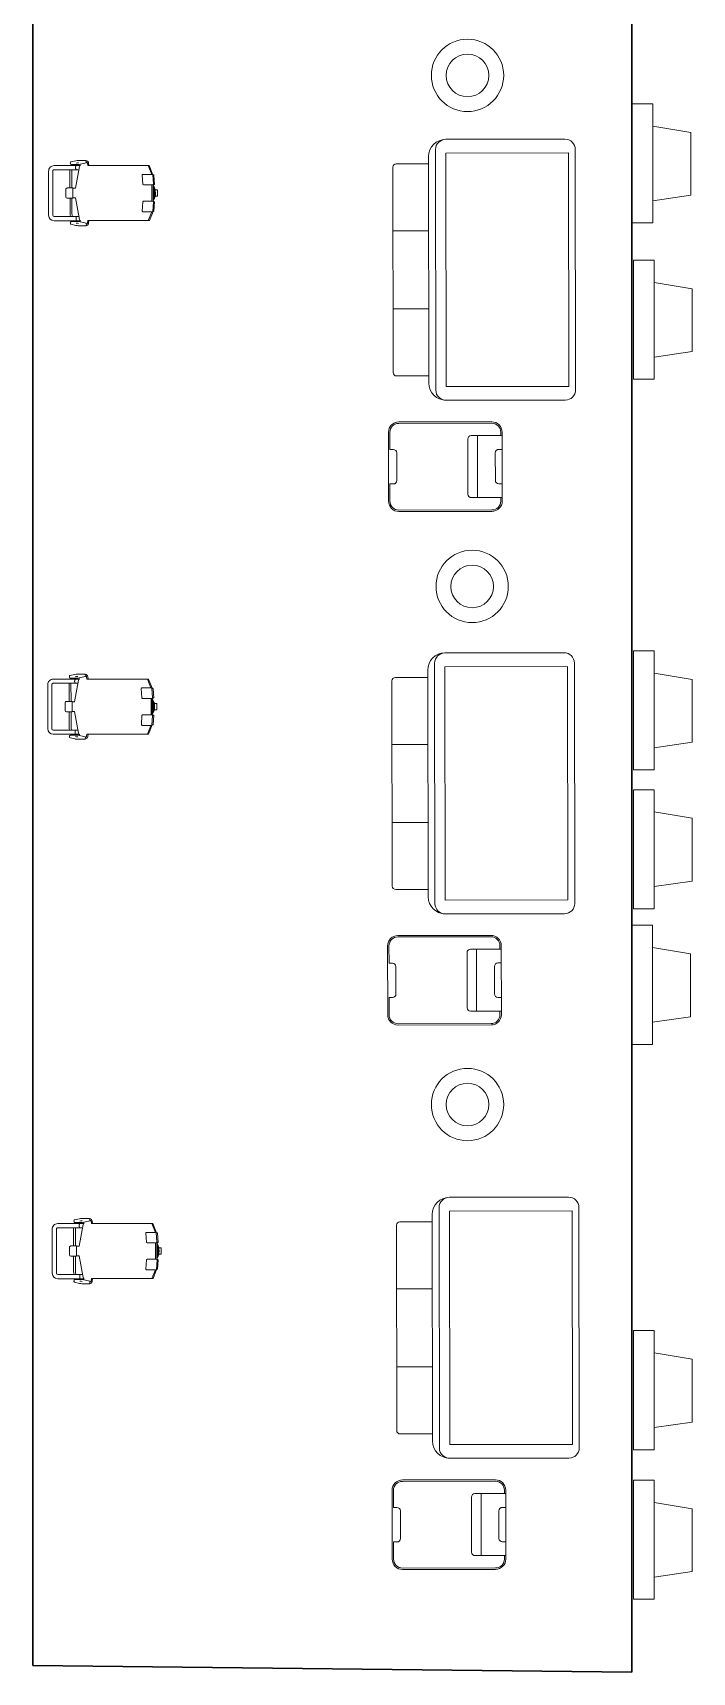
# Model space of a CAD drawing. Header units: millimetres. Extents: x -159872 to 386485, y -250577 to 158966.
# Drawn here: x 156429 to 157386, y 2826 to 5206 of the extents above; entities that cross this region are included whole.
import ezdxf

# ---------------------------------------------------------------- set-up
doc = ezdxf.new("R2010")
doc.units = ezdxf.units.MM
doc.layers.add('LDS-equipment-bar equipment', color=5, linetype='Continuous', lineweight=18)
doc.layers.add('LDS-joinery bar-bar', color=2, linetype='Continuous', lineweight=30)

msp = doc.modelspace()

# ---------------------------------------------------------------- linework, layer by layer
at = {"layer": 'LDS-equipment-bar equipment'}
for p, q in [((157298.96381, 5103.17705), (157298.88757, 4930.30377)), ((157328.98565, 5103.16381), (157298.96381, 5103.17705)), ((157328.90942, 4930.29053), (157328.98565, 5103.16381)), ((157298.89721, 4952.15401), (157298.95453, 5082.15333)), ((157328.97144, 5070.95388), (157328.92362, 4962.50046)), ((157384.14585, 5061.73857), (157328.97144, 5070.95388)), ((157201.43214, 5051.95914), (157028.43232, 5051.70783)), ((157384.10559, 4970.44162), (157384.14585, 5061.73857)), ((157003.46866, 5026.67153), (157003.9466, 4697.67188)), ((157013.45413, 5036.68605), (157013.96112, 4687.68642)), ((157206.46119, 5031.96643), (157028.46138, 5031.70785)), ((157028.46138, 5031.70785), (157028.95384, 4692.7082)), ((157206.95365, 4692.96678), (157206.46119, 5031.96643)), ((157216.9609, 4687.98132), (157216.45391, 5036.98095)), ((156451.75137, 4941.53028), (156451.68594, 5005.53023)), ((156457.75141, 4941.5364), (156457.68598, 5005.53637)), ((156492.2654, 5013.57172), (156459.67776, 5013.53841)), ((156459.68393, 5007.53841), (156492.27154, 5007.57173)), ((156482.7824, 4981.06201), (156482.7553, 5007.562)), ((156483.21042, 5017.67458), (156483.45634, 5015.86809)), ((156491.20765, 5020.45612), (156483.97597, 5018.78376)), ((156484.44822, 5015.00298), (156495.51667, 5015.01429)), ((156485.46809, 5013.56477), (156485.46662, 5015.00402)), ((156485.50132, 4981.06479), (156485.47423, 5007.56478)), ((156490.67885, 4980.57009), (156496.49126, 5012.04724)), ((156491.20765, 5020.45612), (156491.25342, 5020.4613)), ((156497.70849, 5013.57729), (156492.2654, 5013.57172)), ((156492.27154, 5007.57173), (156495.66542, 5007.5752)), ((156494.81232, 5020.90666), (156494.74581, 5020.899)), ((156505.18712, 5020.91726), (156494.81232, 5020.90666)), ((156495.58318, 5015.02195), (156495.51667, 5015.01429)), ((156495.58318, 5015.02195), (156506.1424, 5017.46382)), ((156497.71258, 5013.54691), (156497.57853, 5014.53159)), ((156506.45246, 5018.04336), (156506.17901, 5020.05215)), ((156506.45851, 5017.95655), (156507.36093, 5017.95748)), ((156508.13775, 5016.97345), (156508.5985, 5013.58842)), ((156508.5985, 5013.58842), (156596.35938, 5013.67815)), ((156509.74469, 5016.9751), (156510.20544, 5013.59007)), ((156587.56074, 4999.77471), (156588.45727, 4986.60317)), ((156588.55741, 5000.84262), (156602.48029, 5000.85685)), ((156596.35937, 5013.68599), (156597.96631, 5013.68763)), ((156601.4508, 5000.8558), (156596.35937, 5013.68599)), ((156603.2559, 5000.35765), (156597.96631, 5013.68763)), ((156603.81134, 4986.44722), (156602.86224, 5000.39299)), ((156602.86514, 5000.35725), (156603.64696, 5000.35805)), ((156605.53665, 4986.33441), (156604.64568, 4999.42595)), ((156951.49124, 5011.09601), (156951.92414, 4713.09633)), ((157003.48392, 5016.17155), (156956.48397, 5016.10327)), ((156476.7701, 4979.05587), (156476.78134, 4968.05587)), ((156478.76805, 4981.05791), (156486.57516, 4981.06589)), ((156486.95881, 4980.56629), (156490.67885, 4980.57009)), ((156486.95881, 4980.56629), (156486.97312, 4966.5663)), ((156589.45599, 4985.67108), (156601.52258, 4985.68342)), ((156601.55596, 4985.68536), (156601.52258, 4985.68342)), ((156603.46356, 4985.90519), (156601.55596, 4985.68536)), ((156601.75025, 4985.70773), (156601.77483, 4961.65958)), ((156603.357, 4985.89291), (156603.38196, 4961.4777)), ((156604.29449, 4986.0991), (156603.6835, 4986.02871)), ((156603.81281, 4986.40365), (156604.71523, 4986.40457)), ((156604.29449, 4986.0991), (156604.77222, 4986.15909)), ((156605.1029, 4986.39912), (156604.71523, 4986.40457)), ((156604.77222, 4986.15909), (156605.14505, 4986.21671)), ((156605.37305, 4986.38203), (156605.1029, 4986.39912)), ((156605.14505, 4986.21671), (156605.39891, 4986.2697)), ((156605.51517, 4986.35398), (156605.37305, 4986.38203)), ((156605.39891, 4986.2697), (156605.52379, 4986.31605)), ((156605.52379, 4986.31605), (156605.51517, 4986.35398)), ((156609.90947, 4978.192), (156607.97208, 4978.19001)), ((156609.90947, 4978.192), (156609.91867, 4969.192)), ((156486.59049, 4966.0659), (156478.78339, 4966.05792)), ((156482.82053, 4943.76204), (156482.79773, 4966.06202)), ((156485.53946, 4943.76482), (156485.51666, 4966.0648)), ((156486.97312, 4966.5663), (156490.69316, 4966.5701)), ((156496.56993, 4935.1049), (156490.69316, 4966.5701)), ((156588.48372, 4960.73696), (156587.61464, 4947.57146)), ((156601.54712, 4961.68343), (156589.48052, 4961.67109)), ((156601.54712, 4961.68343), (156601.5805, 4961.68157)), ((156601.5805, 4961.68157), (156603.48855, 4961.46562)), ((156603.83743, 4960.9243), (156602.91685, 4946.97664)), ((156603.70873, 4961.34257), (156604.31987, 4961.27342)), ((156604.74123, 4960.96881), (156603.83882, 4960.96789)), ((156604.79772, 4961.2144), (156604.31987, 4961.27342)), ((156604.69883, 4947.95516), (156605.56251, 4961.04064)), ((156604.74123, 4960.96881), (156605.12889, 4960.97507)), ((156605.17067, 4961.15756), (156604.79772, 4961.2144)), ((156605.12889, 4960.97507), (156605.399, 4960.9927)), ((156605.42464, 4961.10508), (156605.17067, 4961.15756)), ((156605.399, 4960.9927), (156605.54107, 4961.02104)), ((156605.54962, 4961.05899), (156605.42464, 4961.10508)), ((156605.54107, 4961.02104), (156605.54962, 4961.05899)), ((156607.98104, 4969.19002), (156609.91867, 4969.192)), ((157328.92362, 4962.50046), (157384.10559, 4970.44162)), ((156492.34106, 4939.57176), (156459.75345, 4939.53844)), ((156459.75955, 4933.53847), (156492.34719, 4933.57178)), ((156483.54285, 4931.25741), (156483.30062, 4929.45042)), ((156484.06844, 4928.34281), (156491.30352, 4926.68524)), ((156495.60141, 4932.13587), (156484.53296, 4932.12455)), ((156495.73495, 4939.57523), (156492.34106, 4939.57176)), ((156492.34719, 4933.57178), (156497.79029, 4933.57735)), ((156495.60141, 4932.13587), (156495.66793, 4932.12833)), ((156495.66793, 4932.12833), (156506.23212, 4929.70807)), ((156497.66228, 4932.6228), (156497.79431, 4933.60772)), ((156506.21329, 4926.66681), (156506.54337, 4929.12915)), ((156507.45166, 4929.21692), (156506.54924, 4929.216)), ((156508.68029, 4933.58848), (156508.22646, 4930.2025)), ((156596.44117, 4933.67821), (156508.68029, 4933.58848)), ((156510.28723, 4933.59012), (156509.8334, 4930.20414)), ((156588.61349, 4946.5056), (156602.53585, 4946.51983)), ((156601.50636, 4946.51878), (156596.44117, 4933.67821)), ((156596.44117, 4933.67821), (156598.04811, 4933.67985)), ((156603.31044, 4947.02062), (156598.04811, 4933.67985)), ((156602.91967, 4947.02022), (156603.70202, 4947.02102)), ((157298.88757, 4930.30377), (157328.90942, 4930.29053)), ((156491.3493, 4926.68013), (156491.30352, 4926.68524)), ((156494.84258, 4926.2496), (156494.90911, 4926.24207)), ((156494.90911, 4926.24207), (156505.83654, 4926.25325)), ((156507.12158, 4926.75455), (156506.22489, 4926.75364)), ((156951.62561, 4918.59611), (157003.62556, 4918.67165)), ((157301.06531, 4876.18992), (157300.98907, 4703.31664)), ((157331.08715, 4876.17668), (157301.06531, 4876.18992)), ((157331.01092, 4703.3034), (157331.08715, 4876.17668)), ((157300.99871, 4725.16689), (157301.05603, 4855.1662)), ((157331.07294, 4843.96675), (157331.02512, 4735.51333)), ((157386.24735, 4834.75144), (157331.07294, 4843.96675)), ((157386.20709, 4743.45449), (157386.24735, 4834.75144)), ((157003.78971, 4805.67177), (156951.78977, 4805.59623)), ((157331.02512, 4735.51333), (157386.20709, 4743.45449)), ((156956.9314, 4708.10359), (157003.93135, 4708.17187)), ((157028.95384, 4692.7082), (157206.95365, 4692.96678)), ((157300.98907, 4703.31664), (157331.01092, 4703.3034)), ((157028.98289, 4672.70823), (157201.98271, 4672.95954)), ((157028.98289, 4672.70823), (157028.98296, 4672.70823)), ((156945.36206, 4526.26068), (156945.21679, 4626.26057)), ((156947.25311, 4601.26351), (156947.21679, 4626.26348)), ((156960.19498, 4641.28235), (157095.19484, 4641.47846)), ((156960.19789, 4639.28235), (157095.19775, 4639.47846)), ((157065.50052, 4621.4353), (157110.22388, 4621.50027)), ((157074.49633, 4531.44828), (157074.36558, 4621.44818)), ((157108.21662, 4626.49736), (157108.22388, 4621.49737)), ((157110.21662, 4626.50027), (157110.36189, 4526.50037)), ((156952.2531, 4601.27077), (156947.25311, 4601.26351)), ((156957.26762, 4591.27804), (156957.26036, 4596.27804)), ((157060.624, 4536.42813), (157060.50778, 4616.42805)), ((157100.42155, 4556.48597), (157100.36345, 4596.48592)), ((157105.35618, 4601.49318), (157110.25293, 4601.5003)), ((156957.26762, 4591.27804), (156957.31847, 4556.27808)), ((156952.32573, 4551.27082), (156947.32574, 4551.26356)), ((156947.36206, 4526.26358), (156947.32574, 4551.26356)), ((157110.32557, 4551.50035), (157105.42881, 4551.49323)), ((157110.35462, 4531.50037), (157065.63126, 4531.4354)), ((157108.35462, 4531.49746), (157108.36189, 4526.49747)), ((157095.38079, 4513.4786), (156960.38093, 4513.28248)), ((157095.38369, 4511.4786), (156960.38383, 4511.28249)), ((157012.21131, 4290.92327, 11.20847), (157012.7183, 3941.92364, 11.20847)), ((157200.18932, 4306.19636, 11.20847), (157027.1895, 4305.94505, 11.20847)), ((157205.21837, 4286.20365, 11.20847), (157027.21856, 4285.94507, 11.20847)), ((157027.21856, 4285.94507, 11.20847), (157027.71102, 3946.94542, 11.20847)), ((157205.71083, 3947.204, 11.20847), (157205.21837, 4286.20365, 11.20847)), ((157215.71809, 3942.21854, 11.20847), (157215.2111, 4291.21817, 11.20847)), ((157301.06531, 4308.8294), (157300.98907, 4135.95611)), ((157300.99871, 4157.80636), (157301.05603, 4287.80568)), ((157331.08715, 4308.81616), (157301.06531, 4308.8294)), ((157331.01092, 4135.94287), (157331.08715, 4308.81616)), ((156491.02258, 4267.80894, 11.20847), (156458.43494, 4267.77563, 11.20847)), ((156458.44111, 4261.77563, 11.20847), (156491.02872, 4261.80895, 11.20847)), ((156481.53958, 4235.29923, 11.20847), (156481.51248, 4261.79922, 11.20847)), ((156481.9676, 4271.9118, 11.20847), (156482.21352, 4270.10531, 11.20847)), ((156489.96483, 4274.69334, 11.20847), (156482.73315, 4273.02098, 11.20847)), ((156483.20541, 4269.2402, 11.20847), (156494.27386, 4269.25151, 11.20847)), ((156484.22527, 4267.80199, 11.20847), (156484.2238, 4269.24124, 11.20847)), ((156484.2585, 4235.30201, 11.20847), (156484.23141, 4261.802, 11.20847)), ((156489.43603, 4234.80731, 11.20847), (156495.24845, 4266.28446, 11.20847)), ((156489.96483, 4274.69334, 11.20847), (156490.01061, 4274.69852, 11.20847)), ((156496.46568, 4267.81451, 11.20847), (156491.02258, 4267.80894, 11.20847)), ((156491.02872, 4261.80895, 11.20847), (156494.4226, 4261.81242, 11.20847)), ((156493.5695, 4275.14388, 11.20847), (156493.50299, 4275.13622, 11.20847)), ((156503.94431, 4275.15448, 11.20847), (156493.5695, 4275.14388, 11.20847)), ((156494.34037, 4269.25916, 11.20847), (156494.27386, 4269.25151, 11.20847)), ((156494.34037, 4269.25916, 11.20847), (156504.89958, 4271.70104, 11.20847)), ((156496.46976, 4267.78413, 11.20847), (156496.33572, 4268.76881, 11.20847)), ((156505.20965, 4272.28058, 11.20847), (156504.93619, 4274.28937, 11.20847)), ((156505.2157, 4272.19377, 11.20847), (156506.11811, 4272.1947, 11.20847)), ((156506.89493, 4271.21067, 11.20847), (156507.35568, 4267.82564, 11.20847)), ((156507.35568, 4267.82564, 11.20847), (156595.11656, 4267.91537, 11.20847)), ((156508.50187, 4271.21232, 11.20847), (156508.96262, 4267.82729, 11.20847)), ((156595.11655, 4267.92321, 11.20847), (156596.72349, 4267.92485, 11.20847)), ((156600.20799, 4255.09302, 11.20847), (156595.11655, 4267.92321, 11.20847)), ((156602.01309, 4254.59487, 11.20847), (156596.72349, 4267.92485, 11.20847)), ((156950.24842, 4265.33323, 11.20847), (156950.68132, 3967.33354, 11.20847)), ((157002.2411, 4270.40877, 11.20847), (156955.24115, 4270.34049, 11.20847)), ((157002.22585, 4280.90875, 11.20847), (157002.70378, 3951.9091, 11.20847)), ((157331.07294, 4276.60622), (157331.02512, 4168.15281)), ((157386.24735, 4267.39092), (157331.07294, 4276.60622)), ((157386.20709, 4176.09396), (157386.24735, 4267.39092)), ((156450.50855, 4195.7675, 11.20847), (156450.44312, 4259.76745, 11.20847)), ((156456.50859, 4195.77362, 11.20847), (156456.44316, 4259.77359, 11.20847)), ((156586.31792, 4254.01193, 11.20847), (156587.21446, 4240.84039, 11.20847)), ((156587.31459, 4255.07984, 11.20847), (156601.23748, 4255.09407, 11.20847)), ((156588.21317, 4239.9083, 11.20847), (156600.27977, 4239.92064, 11.20847)), ((156600.31314, 4239.92258, 11.20847), (156600.27977, 4239.92064, 11.20847)), ((156602.22074, 4240.14241, 11.20847), (156600.31314, 4239.92258, 11.20847)), ((156600.50743, 4239.94495, 11.20847), (156600.53202, 4215.8968, 11.20847)), ((156602.56852, 4240.68444, 11.20847), (156601.61942, 4254.63021, 11.20847)), ((156601.62232, 4254.59447, 11.20847), (156602.40415, 4254.59527, 11.20847)), ((156602.11418, 4240.13013, 11.20847), (156602.13914, 4215.71492, 11.20847)), ((156603.05167, 4240.33632, 11.20847), (156602.44068, 4240.26593, 11.20847)), ((156602.56999, 4240.64087, 11.20847), (156603.47241, 4240.64179, 11.20847)), ((156603.05167, 4240.33632, 11.20847), (156603.5294, 4240.39631, 11.20847)), ((156604.29383, 4240.57163, 11.20847), (156603.40286, 4253.66317, 11.20847)), ((156603.86008, 4240.63633, 11.20847), (156603.47241, 4240.64179, 11.20847)), ((156603.5294, 4240.39631, 11.20847), (156603.90223, 4240.45393, 11.20847)), ((156604.13023, 4240.61925, 11.20847), (156603.86008, 4240.63633, 11.20847)), ((156603.90223, 4240.45393, 11.20847), (156604.15609, 4240.50692, 11.20847)), ((156604.27235, 4240.5912, 11.20847), (156604.13023, 4240.61925, 11.20847)), ((156604.15609, 4240.50692, 11.20847), (156604.28098, 4240.55327, 11.20847)), ((156604.28098, 4240.55327, 11.20847), (156604.27235, 4240.5912, 11.20847)), ((156475.52728, 4233.29308, 11.20847), (156475.53853, 4222.29309, 11.20847)), ((156477.52523, 4235.29513, 11.20847), (156485.33234, 4235.30311, 11.20847)), ((156485.34767, 4220.30312, 11.20847), (156477.54057, 4220.29514, 11.20847)), ((156481.57771, 4197.99926, 11.20847), (156481.55491, 4220.29924, 11.20847)), ((156484.29664, 4198.00204, 11.20847), (156484.27384, 4220.30202, 11.20847)), ((156485.71599, 4234.80351, 11.20847), (156489.43603, 4234.80731, 11.20847)), ((156485.71599, 4234.80351, 11.20847), (156485.7303, 4220.80352, 11.20847)), ((156485.7303, 4220.80352, 11.20847), (156489.45034, 4220.80732, 11.20847)), ((156495.32711, 4189.34212, 11.20847), (156489.45034, 4220.80732, 11.20847)), ((156587.2409, 4214.97418, 11.20847), (156586.37182, 4201.80868, 11.20847)), ((156600.3043, 4215.92065, 11.20847), (156588.23771, 4215.90831, 11.20847)), ((156600.3043, 4215.92065, 11.20847), (156600.33768, 4215.91879, 11.20847)), ((156600.33768, 4215.91879, 11.20847), (156602.24573, 4215.70284, 11.20847)), ((156602.59461, 4215.16152, 11.20847), (156601.67403, 4201.21386, 11.20847)), ((156602.46592, 4215.57979, 11.20847), (156603.07705, 4215.51064, 11.20847)), ((156603.49841, 4215.20603, 11.20847), (156602.596, 4215.20511, 11.20847)), ((156603.55491, 4215.45162, 11.20847), (156603.07705, 4215.51064, 11.20847)), ((156603.45601, 4202.19238, 11.20847), (156604.31969, 4215.27786, 11.20847)), ((156603.49841, 4215.20603, 11.20847), (156603.88608, 4215.21228, 11.20847)), ((156603.92785, 4215.39478, 11.20847), (156603.55491, 4215.45162, 11.20847)), ((156603.88608, 4215.21228, 11.20847), (156604.15619, 4215.22992, 11.20847)), ((156604.18182, 4215.3423, 11.20847), (156603.92785, 4215.39478, 11.20847)), ((156604.15619, 4215.22992, 11.20847), (156604.29825, 4215.25826, 11.20847)), ((156604.3068, 4215.29621, 11.20847), (156604.18182, 4215.3423, 11.20847)), ((156604.29825, 4215.25826, 11.20847), (156604.3068, 4215.29621, 11.20847)), ((156608.66665, 4232.42921, 11.20847), (156606.72926, 4232.42723, 11.20847)), ((156606.73822, 4223.42724, 11.20847), (156608.67585, 4223.42922, 11.20847)), ((156608.66665, 4232.42921, 11.20847), (156608.67585, 4223.42922, 11.20847)), ((156491.09824, 4193.80898, 11.20847), (156458.51064, 4193.77566, 11.20847)), ((156494.49213, 4193.81245, 11.20847), (156491.09824, 4193.80898, 11.20847)), ((156587.37067, 4200.74282, 11.20847), (156601.29303, 4200.75705, 11.20847)), ((156600.26354, 4200.756, 11.20847), (156595.19835, 4187.91543, 11.20847)), ((156602.06762, 4201.25784, 11.20847), (156596.80529, 4187.91707, 11.20847)), ((156601.67685, 4201.25744, 11.20847), (156602.4592, 4201.25824, 11.20847)), ((156458.51673, 4187.77568, 11.20847), (156491.10438, 4187.809, 11.20847)), ((156482.30003, 4185.49463, 11.20847), (156482.0578, 4183.68764, 11.20847)), ((156482.82562, 4182.58003, 11.20847), (156490.06071, 4180.92246, 11.20847)), ((156494.35859, 4186.37309, 11.20847), (156483.29014, 4186.36177, 11.20847)), ((156490.10649, 4180.91735, 11.20847), (156490.06071, 4180.92246, 11.20847)), ((156491.10438, 4187.809, 11.20847), (156496.54747, 4187.81457, 11.20847)), ((156493.59976, 4180.48682, 11.20847), (156493.66629, 4180.47929, 11.20847)), ((156493.66629, 4180.47929, 11.20847), (156504.59372, 4180.49047, 11.20847)), ((156494.35859, 4186.37309, 11.20847), (156494.42512, 4186.36555, 11.20847)), ((156494.42512, 4186.36555, 11.20847), (156504.9893, 4183.94529, 11.20847)), ((156496.41946, 4186.86002, 11.20847), (156496.55149, 4187.84494, 11.20847)), ((156504.97048, 4180.90403, 11.20847), (156505.30055, 4183.36637, 11.20847)), ((156505.87876, 4180.99177, 11.20847), (156504.98207, 4180.99086, 11.20847)), ((156506.20884, 4183.45414, 11.20847), (156505.30642, 4183.45322, 11.20847)), ((156507.43747, 4187.8257, 11.20847), (156506.98365, 4184.43972, 11.20847)), ((156595.19835, 4187.91543, 11.20847), (156507.43747, 4187.8257, 11.20847)), ((156509.04441, 4187.82734, 11.20847), (156508.59059, 4184.44136, 11.20847)), ((156595.19835, 4187.91543, 11.20847), (156596.80529, 4187.91707, 11.20847)), ((156950.38279, 4172.83333, 11.20847), (157002.38274, 4172.90887, 11.20847)), ((157331.02512, 4168.15281), (157386.20709, 4176.09396)), ((157300.98907, 4135.95611), (157331.01092, 4135.94287)), ((157301.06531, 4107.32909), (157300.98907, 3934.45581)), ((157331.08715, 4107.31586), (157301.06531, 4107.32909)), ((157331.01092, 3934.44257), (157331.08715, 4107.31586)), ((157300.99871, 3956.30606), (157301.05603, 4086.30538)), ((157331.07294, 4075.10592), (157331.02512, 3966.6525)), ((157386.24735, 4065.89061), (157331.07294, 4075.10592)), ((157002.54689, 4059.90899, 11.20847), (156950.54695, 4059.83345, 11.20847)), ((157386.20709, 3974.59366), (157386.24735, 4065.89061)), ((156955.68858, 3962.34081, 11.20847), (157002.68853, 3962.40909, 11.20847)), ((157331.02512, 3966.6525), (157386.20709, 3974.59366)), ((157027.71102, 3946.94542, 11.20847), (157205.71083, 3947.204, 11.20847)), ((157300.98907, 3934.45581), (157331.01092, 3934.44257)), ((157027.74007, 3926.94544, 11.20847), (157200.73989, 3927.19676, 11.20847)), ((157027.74007, 3926.94544, 11.20847), (157027.74014, 3926.94544, 11.20847)), ((157298.52444, 3910.38843), (157298.44821, 3737.51514)), ((157328.54628, 3910.37519), (157298.52444, 3910.38843)), ((157328.47005, 3737.5019), (157328.54628, 3910.37519)), ((156944.11924, 3780.4979, 11.20847), (156943.97397, 3880.49779, 11.20847)), ((156946.01029, 3855.50073, 11.20847), (156945.97397, 3880.5007, 11.20847)), ((156958.95217, 3895.51957, 11.20847), (157093.95202, 3895.71568, 11.20847)), ((156958.95507, 3893.51957, 11.20847), (157093.95493, 3893.71568, 11.20847)), ((157106.9738, 3880.73458, 11.20847), (157106.98106, 3875.73459, 11.20847)), ((157108.9738, 3880.73749, 11.20847), (157109.11907, 3780.73759, 11.20847)), ((157298.45784, 3759.36539), (157298.51517, 3889.36471)), ((157059.38118, 3790.66535, 11.20847), (157059.26497, 3870.66527, 11.20847)), ((157064.2577, 3875.67252, 11.20847), (157108.98106, 3875.73749, 11.20847)), ((157073.25351, 3785.6855, 11.20847), (157073.12277, 3875.6854, 11.20847)), ((157328.53208, 3878.16526), (157328.48425, 3769.71184)), ((157383.70648, 3868.94995), (157328.53208, 3878.16526)), ((157383.66622, 3777.653), (157383.70648, 3868.94995)), ((156951.01028, 3855.50799, 11.20847), (156946.01029, 3855.50073, 11.20847)), ((156956.0248, 3845.51526, 11.20847), (156956.01754, 3850.51526, 11.20847)), ((156956.0248, 3845.51526, 11.20847), (156956.07565, 3810.5153, 11.20847)), ((157099.17874, 3810.72319, 11.20847), (157099.12063, 3850.72314, 11.20847)), ((157104.11336, 3855.7304, 11.20847), (157109.01012, 3855.73751, 11.20847)), ((156951.08292, 3805.50804, 11.20847), (156946.08292, 3805.50078, 11.20847)), ((156946.11924, 3780.5008, 11.20847), (156946.08292, 3805.50078, 11.20847)), ((157109.1118, 3785.73759, 11.20847), (157064.38844, 3785.67262, 11.20847)), ((157109.08275, 3805.73757, 11.20847), (157104.18599, 3805.73045, 11.20847)), ((157107.11181, 3785.73468, 11.20847), (157107.11907, 3780.73469, 11.20847)), ((157094.13797, 3767.71582, 11.20847), (156959.13811, 3767.5197, 11.20847)), ((157094.14087, 3765.71582, 11.20847), (156959.14102, 3765.51971, 11.20847)), ((157328.48425, 3769.71184), (157383.66622, 3777.653)), ((157298.44821, 3737.51514), (157328.47005, 3737.5019)), ((157018.72878, 3500.38564), (157019.23577, 3151.38601)), ((157206.70679, 3515.65873), (157033.70697, 3515.40742)), ((157222.23555, 3151.68091), (157221.72856, 3500.68054)), ((156497.54005, 3477.27132), (156464.9524, 3477.238)), ((156488.48507, 3481.37417), (156488.73099, 3479.56768)), ((156496.4823, 3484.15571), (156489.25062, 3482.48335)), ((156489.72287, 3478.70257), (156500.79132, 3478.71388)), ((156490.74274, 3477.26437), (156490.74127, 3478.70361)), ((156495.9535, 3444.26968), (156501.76591, 3475.74684)), ((156496.4823, 3484.15571), (156496.52807, 3484.16089)), ((156502.98314, 3477.27688), (156497.54005, 3477.27132)), ((156500.08697, 3484.60625), (156500.02046, 3484.5986)), ((156510.46177, 3484.61686), (156500.08697, 3484.60625)), ((156500.85783, 3478.72154), (156500.79132, 3478.71388)), ((156500.85783, 3478.72154), (156511.41705, 3481.16341)), ((156502.98723, 3477.2465), (156502.85318, 3478.23118)), ((156511.72711, 3481.74295), (156511.45366, 3483.75174)), ((156511.73316, 3481.65615), (156512.63558, 3481.65707)), ((156513.4124, 3480.67304), (156513.87314, 3477.28802)), ((156513.87314, 3477.28802), (156601.63402, 3477.37774)), ((156515.01934, 3480.67469), (156515.48009, 3477.28966)), ((156601.63402, 3477.38558), (156603.24096, 3477.38722)), ((156606.72545, 3464.55539), (156601.63402, 3477.38558)), ((156608.53055, 3464.05724), (156603.24096, 3477.38722)), ((157008.75857, 3479.87114), (156961.75862, 3479.80286)), ((157008.74331, 3490.37113), (157009.22125, 3161.37147)), ((157211.73584, 3495.66602), (157033.73602, 3495.40744)), ((157033.73602, 3495.40744), (157034.22849, 3156.4078)), ((157212.2283, 3156.66638), (157211.73584, 3495.66602)), ((156457.02602, 3405.22987), (156456.96059, 3469.22982)), ((156463.02606, 3405.23599), (156462.96063, 3469.23596)), ((156464.95858, 3471.238), (156497.54618, 3471.27132)), ((156488.05704, 3444.7616), (156488.02995, 3471.26159)), ((156490.77597, 3444.76438), (156490.74887, 3471.26437)), ((156497.54618, 3471.27132), (156500.94007, 3471.27479)), ((156592.83539, 3463.4743), (156593.73192, 3450.30276)), ((156593.83206, 3464.54221), (156607.75494, 3464.55645)), ((156609.08599, 3450.14681), (156608.13689, 3464.09258)), ((156608.13978, 3464.05685), (156608.92161, 3464.05764)), ((156610.8113, 3450.034), (156609.92033, 3463.12555)), ((156956.76589, 3474.7956), (156957.19879, 3176.79592)), ((156482.04474, 3442.75546), (156482.05599, 3431.75546)), ((156484.0427, 3444.7575), (156491.8498, 3444.76548)), ((156491.86514, 3429.76549), (156484.05804, 3429.75751)), ((156488.09518, 3407.46163), (156488.07238, 3429.76161)), ((156490.8141, 3407.46441), (156490.7913, 3429.76439)), ((156492.23345, 3444.26588), (156495.9535, 3444.26968)), ((156492.23345, 3444.26588), (156492.24777, 3430.26589)), ((156492.24777, 3430.26589), (156495.96781, 3430.26969)), ((156501.84458, 3398.80449), (156495.96781, 3430.26969)), ((156594.73064, 3449.37067), (156606.79723, 3449.38301)), ((156606.83061, 3449.38495), (156606.79723, 3449.38301)), ((156608.73821, 3449.60479), (156606.83061, 3449.38495)), ((156607.0249, 3449.40732), (156607.04948, 3425.35917)), ((156608.63165, 3449.5925), (156608.65661, 3425.17729)), ((156609.56914, 3449.79869), (156608.95814, 3449.7283)), ((156609.08746, 3450.10324), (156609.98987, 3450.10417)), ((156609.56914, 3449.79869), (156610.04687, 3449.85868)), ((156610.37755, 3450.09871), (156609.98987, 3450.10417)), ((156610.04687, 3449.85868), (156610.4197, 3449.9163)), ((156610.64769, 3450.08162), (156610.37755, 3450.09871)), ((156610.4197, 3449.9163), (156610.67356, 3449.96929)), ((156610.78982, 3450.05358), (156610.64769, 3450.08162)), ((156610.67356, 3449.96929), (156610.79844, 3450.01565)), ((156610.79844, 3450.01565), (156610.78982, 3450.05358)), ((156615.18412, 3441.89159), (156613.24673, 3441.88961)), ((156613.25569, 3432.88961), (156615.19332, 3432.89159)), ((156615.18412, 3441.89159), (156615.19332, 3432.89159)), ((156593.75837, 3424.43655), (156592.88929, 3411.27106)), ((156593.88814, 3410.20519), (156607.8105, 3410.21942)), ((156606.82177, 3425.38302), (156594.75517, 3425.37068)), ((156606.78101, 3410.21837), (156601.71582, 3397.3778)), ((156608.58508, 3410.72021), (156603.32276, 3397.37944)), ((156606.82177, 3425.38302), (156606.85515, 3425.38116)), ((156606.85515, 3425.38116), (156608.7632, 3425.16521)), ((156609.11208, 3424.62389), (156608.1915, 3410.67623)), ((156608.19432, 3410.71981), (156608.97667, 3410.72061)), ((156608.98338, 3425.04216), (156609.59452, 3424.97302)), ((156610.01588, 3424.6684), (156609.11347, 3424.66748)), ((156610.07237, 3424.91399), (156609.59452, 3424.97302)), ((156609.97348, 3411.65475), (156610.83716, 3424.74023)), ((156610.01588, 3424.6684), (156610.40354, 3424.67466)), ((156610.44532, 3424.85715), (156610.07237, 3424.91399)), ((156610.40354, 3424.67466), (156610.67365, 3424.69229)), ((156610.69929, 3424.80467), (156610.44532, 3424.85715)), ((156610.67365, 3424.69229), (156610.81572, 3424.72063)), ((156610.82427, 3424.75858), (156610.69929, 3424.80467)), ((156610.81572, 3424.72063), (156610.82427, 3424.75858)), ((156497.61571, 3403.27135), (156465.0281, 3403.23804)), ((156465.0342, 3397.23806), (156497.62184, 3397.27137)), ((156488.8175, 3394.957), (156488.57527, 3393.15001)), ((156489.34309, 3392.0424), (156496.57817, 3390.38483)), ((156500.87606, 3395.83546), (156489.80761, 3395.82414)), ((156496.62395, 3390.37973), (156496.57817, 3390.38483)), ((156501.00959, 3403.27482), (156497.61571, 3403.27135)), ((156497.62184, 3397.27137), (156503.06494, 3397.27694)), ((156500.11723, 3389.9492), (156500.18375, 3389.94166)), ((156500.18375, 3389.94166), (156511.11119, 3389.95284)), ((156500.87606, 3395.83546), (156500.94258, 3395.82793)), ((156500.94258, 3395.82793), (156511.50677, 3393.40766)), ((156502.93693, 3396.32239), (156503.06896, 3397.30731)), ((156511.48794, 3390.3664), (156511.81802, 3392.82874)), ((156512.39623, 3390.45414), (156511.49954, 3390.45323)), ((156512.7263, 3392.91651), (156511.82389, 3392.91559)), ((156513.95494, 3397.28807), (156513.50111, 3393.90209)), ((156601.71582, 3397.3778), (156513.95494, 3397.28807)), ((156515.56188, 3397.28972), (156515.10805, 3393.90374)), ((156601.71582, 3397.3778), (156603.32276, 3397.37944)), ((156956.90026, 3382.2957), (157008.9002, 3382.37124)), ((157301.06531, 3321.81512), (157300.98907, 3148.94183)), ((157331.08715, 3321.80188), (157301.06531, 3321.81512)), ((157331.01092, 3148.92859), (157331.08715, 3321.80188)), ((157386.24735, 3280.37664), (157331.07294, 3289.59194)), ((157009.06436, 3269.37136), (156957.06441, 3269.29582)), ((157386.20709, 3189.07968), (157386.24735, 3280.37664)), ((156962.20605, 3171.80319), (157009.206, 3171.87146)), ((157331.02512, 3181.13853), (157386.20709, 3189.07968)), ((157034.22849, 3156.4078), (157212.2283, 3156.66638)), ((157300.98907, 3148.94183), (157331.01092, 3148.92859)), ((157034.25754, 3136.40782), (157207.25736, 3136.65913)), ((157034.25754, 3136.40782), (157034.25761, 3136.40782)), ((156965.46963, 3104.98194), (157100.46949, 3105.17805)), ((156965.47254, 3102.98194), (157100.4724, 3103.17806)), ((157301.06531, 3104.68398), (157300.98907, 2931.81069)), ((157331.08715, 3104.67074), (157301.06531, 3104.68398)), ((157331.01092, 2931.79745), (157331.08715, 3104.67074)), ((156950.63671, 2989.96027), (156950.49144, 3089.96017)), ((156952.52775, 3064.9631), (156952.49144, 3089.96307)), ((157065.89865, 3000.12772), (157065.78243, 3080.12764)), ((157070.77516, 3085.1349), (157115.49853, 3085.19987)), ((157079.77098, 2995.14787), (157079.64023, 3085.14777)), ((157113.49127, 3090.19696), (157113.49853, 3085.19696)), ((157115.49126, 3090.19986), (157115.63653, 2990.19997)), ((157386.24735, 3063.2455), (157331.07294, 3072.4608)), ((156957.52775, 3064.97036), (156952.52775, 3064.9631)), ((156962.54227, 3054.97764), (156962.53501, 3059.97763)), ((156962.54227, 3054.97764), (156962.59311, 3019.97767)), ((157105.6962, 3020.18556), (157105.63809, 3060.18552)), ((157110.63083, 3065.19277), (157115.52758, 3065.19989)), ((157386.20709, 2971.94854), (157386.24735, 3063.2455)), ((156957.60038, 3014.97041), (156952.60039, 3014.96315)), ((156952.63671, 2989.96318), (156952.60039, 3014.96315)), ((157115.60022, 3015.19994), (157110.70346, 3015.19283)), ((157100.65543, 2977.17819), (156965.65558, 2976.98208)), ((157115.62927, 2995.19996), (157070.90591, 2995.13499)), ((157113.62927, 2995.19706), (157113.63654, 2990.19706)), ((157100.65834, 2975.17819), (156965.65848, 2974.98208)), ((157331.02512, 2964.00739), (157386.20709, 2971.94854)), ((157300.98907, 2931.81069), (157331.01092, 2931.79745))]:
    msp.add_line(p, q, dxfattribs=at)
for centre, radius in [((157059.97932, 5144.55091), 52.5), ((157059.97932, 5144.55091), 30.94351), ((157066.74174, 4402.49953), 52.5), ((157066.74174, 4402.49953), 30.94351), ((157059.97932, 3650.09935), 52.5), ((157059.97932, 3650.09935), 30.94351)]:
    msp.add_circle(centre, radius, dxfattribs=at)
for centre, radius, start, end in [((157028.46864, 5026.70785), 25, 90.08323271, 180.08323271), ((157028.45411, 5036.70784), 15, 90.08323271, 180.08323271), ((157201.45393, 5036.95916), 15, 0.08323271, 90.08323271), ((156459.68593, 5005.53841), 8, 90.05857571, 180.05858254), ((156459.68598, 5005.53841), 2, 90.05857571, 180.05858254), ((156484.20128, 5017.80947), 1, 103.02100805, 187.75209848), ((156484.4472, 5016.00298), 1, 187.75209848, 270.05857571), ((156495.26862, 5002.57593), 18.33053, 91.63437852, 102.65290114), ((156495.73767, 4999.12978), 18.33032, 91.63407109, 102.6527263), ((156498.26626, 5011.84885), 1.78605, 108.05938565, 173.62239278), ((156496.28377, 5014.40572), 1.30087, 5.55252614, 48.67394786), ((156505.18815, 5019.91726), 1, 7.75205695, 90.05857571), ((156506.16822, 5016.94691), 3.57658, 0.45152796, 92.90557137), ((156505.96126, 5017.93345), 0.50335, 291.09166063, 12.61277876), ((156507.11568, 5016.96523), 1.0221, 0.46084464, 76.1165756), ((156588.55843, 4999.84262), 1, 90.05857571, 183.89388241), ((156602.42489, 5000.42249), 0.43788, 357.16330188, 82.73039517), ((156603.64799, 4999.35805), 1, 3.89336901, 90.05858254), ((156956.49123, 5011.10327), 5, 90.08323271, 180.08323271), ((156478.7701, 4979.05791), 2, 90.05857571, 180.05858254), ((156486.50802, 4980.61723), 0.45365, 353.55252033, 81.48960058), ((156589.45497, 4986.67108), 1, 183.89388241, 270.05857571), ((156585.91416, 4973.66746), 21, 326.28135614, 33.83580219), ((156585.91416, 4973.66746), 20, 330.84023594, 29.27692482), ((156585.91416, 4973.66746), 19, 336.79546967, 23.32168656), ((156603.33946, 4986.3674), 0.47858, 285.02879868, 9.60118059), ((156478.78134, 4968.05791), 2, 180.05858254, 270.05857571), ((156486.52241, 4966.51444), 0.45368, 278.63025518, 6.56359599), ((156589.48155, 4960.67109), 1, 90.05857571, 176.2232717), ((156603.36543, 4961.00318), 0.47855, 350.51276004, 75.0915766), ((156459.75137, 4941.53846), 8, 180.05858254, 270.05857571), ((156459.75141, 4941.53844), 2, 180.05858254, 270.05857571), ((156490.56455, 4943.34077), 7.75547, 176.88619608, 209.15064287), ((156484.29176, 4929.31756), 1, 172.36510374, 257.09615071), ((156484.53398, 4931.12455), 1, 90.05857571, 172.36510374), ((156493.28348, 4943.34355), 7.75547, 176.88619608, 209.15064287), ((156495.78944, 4948.0162), 18.32572, 257.46280009, 268.48423835), ((156498.34453, 4935.30692), 1.78606, 186.49446316, 252.0575188), ((156496.36702, 4932.74611), 1.30111, 311.44762988, 354.56183796), ((156506.05193, 4929.23806), 0.50336, 347.50420551, 69.02443539), ((156506.2569, 4930.22502), 3.57657, 283.99065977, 359.66552374), ((156507.20441, 4930.20864), 1.02207, 283.99922587, 359.65598863), ((156588.61247, 4947.5056), 1, 176.2232717, 270.05857571), ((156602.47955, 4946.95408), 0.43788, 277.38676389, 2.95385551), ((156603.701, 4948.02102), 1, 270.05857571, 356.22378511), ((156495.32759, 4944.57221), 18.32903, 257.46428324, 268.48371904), ((156505.79123, 4926.67292), 0.42211, 276.16247343, 359.17078613), ((156956.92413, 4713.10359), 5, 180.08323271, 270.08323271), ((157028.94658, 4697.7082), 25, 180.08323271, 270.08323271), ((157028.9611, 4687.70821), 15, 180.08323271, 270.08323271), ((157201.96092, 4687.95953), 15, 270.08323271, 0.08323271), ((156960.21677, 4626.28236), 15, 90.08323271, 180.08323271), ((156960.21677, 4626.28236), 13, 90.08323271, 180.08323271), ((157065.50778, 4616.43531), 5, 90.08323271, 180.08323271), ((157095.21663, 4626.47848), 15, 0.08323271, 90.08323271), ((157095.21663, 4626.47848), 13, 0.08323271, 90.08323271), ((156952.26036, 4596.27077), 5, 0.08323271, 90.08323271), ((157105.36344, 4596.49319), 5, 90.08323271, 180.08323271), ((156952.31847, 4556.27082), 5, 270.08323271, 0.08323271), ((157105.42155, 4556.49323), 5, 180.08323271, 270.08323271), ((156960.36204, 4526.28247), 15, 180.08323271, 270.08323271), ((156960.36204, 4526.28247), 13, 180.08323271, 270.08323271), ((157065.62399, 4536.43539), 5, 180.08323271, 270.08323271), ((157095.3619, 4526.47858), 13, 270.08323271, 0.08323271), ((157095.3619, 4526.47858), 15, 270.08323271, 0.08323271), ((157027.22582, 4280.94507, 11.20847), 25, 90.08323271, 180.08323271), ((157027.21129, 4290.94506, 11.20847), 15, 90.08323271, 180.08323271), ((157200.21111, 4291.19638, 11.20847), 15, 0.08323271, 90.08323271), ((156458.44312, 4259.77563, 11.20846), 8, 90.05857571, 180.05858254), ((156458.44316, 4259.77563, 11.20846), 2, 90.05857571, 180.05858254), ((156482.95846, 4272.04669, 11.20846), 1, 103.02100805, 187.75209848), ((156483.20438, 4270.2402, 11.20846), 1, 187.75209848, 270.05857571), ((156494.0258, 4256.81315, 11.20847), 18.33053, 91.63437852, 102.65290114), ((156494.49486, 4253.367, 11.20847), 18.33032, 91.63407109, 102.6527263), ((156497.02344, 4266.08607, 11.20847), 1.78605, 108.05938565, 173.62239278), ((156495.04095, 4268.64294, 11.20847), 1.30087, 5.55252614, 48.67394786), ((156503.94533, 4274.15448, 11.20846), 1, 7.75205695, 90.05857571), ((156504.9254, 4271.18413, 11.20847), 3.57658, 0.45152796, 92.90557137), ((156504.71844, 4272.17067, 11.20847), 0.50335, 291.09166063, 12.61277876), ((156505.87286, 4271.20245, 11.20847), 1.0221, 0.46084464, 76.1165756), ((156955.24841, 4265.34049, 11.20847), 5, 90.08323271, 180.08323271), ((156587.31562, 4254.07984, 11.20846), 1, 90.05857571, 183.89388241), ((156588.21215, 4240.9083, 11.20846), 1, 183.89388241, 270.05857571), ((156601.18207, 4254.65971, 11.20847), 0.43788, 357.16330188, 82.73039517), ((156584.67134, 4227.90468, 11.20847), 21, 326.28135614, 33.83580219), ((156584.67134, 4227.90468, 11.20847), 20, 330.84023594, 29.27692482), ((156602.09665, 4240.60462, 11.20847), 0.47858, 285.02879867, 9.60118058), ((156602.40517, 4253.59527, 11.20846), 1, 3.89336901, 90.05858254), ((156477.52728, 4233.29513, 11.20846), 2, 90.05857571, 180.05858254), ((156477.53852, 4222.29513, 11.20846), 2, 180.05858254, 270.05857571), ((156485.2652, 4234.85445, 11.20847), 0.45365, 353.55252033, 81.48960058), ((156485.2796, 4220.75166, 11.20847), 0.45368, 278.63025518, 6.56359598), ((156588.23873, 4214.90831, 11.20846), 1, 90.05857571, 176.2232717), ((156584.67134, 4227.90468, 11.20847), 19, 336.79546967, 23.32168656), ((156602.12261, 4215.2404, 11.20847), 0.47855, 350.51276004, 75.09157659), ((156458.50855, 4195.77568, 11.20846), 8, 180.05858254, 270.05857571), ((156458.50859, 4195.77566, 11.20846), 2, 180.05858254, 270.05857571), ((156489.32173, 4197.57799, 11.20847), 7.75547, 176.88619608, 209.15064287), ((156492.04066, 4197.58077, 11.20847), 7.75547, 176.88619608, 209.15064287), ((156587.36965, 4201.74281, 11.20846), 1, 176.2232717, 270.05857571), ((156601.23673, 4201.1913, 11.20847), 0.43788, 277.38676389, 2.95385551), ((156602.45818, 4202.25824, 11.20846), 1, 270.05857571, 356.22378511), ((156483.04894, 4183.55478, 11.20846), 1, 172.36510374, 257.09615071), ((156483.29116, 4185.36177, 11.20846), 1, 90.05857571, 172.36510374), ((156494.08477, 4198.80943, 11.20847), 18.32903, 257.46428324, 268.48371904), ((156494.54662, 4202.25342, 11.20847), 18.32572, 257.46280009, 268.48423835), ((156497.10171, 4189.54414, 11.20847), 1.78606, 186.49446316, 252.0575188), ((156495.1242, 4186.98333, 11.20847), 1.30111, 311.44762988, 354.56183796), ((156504.54841, 4180.91014, 11.20847), 0.42211, 276.16247343, 359.17078613), ((156504.80911, 4183.47528, 11.20847), 0.50336, 347.50420551, 69.02443539), ((156505.01408, 4184.46224, 11.20847), 3.57657, 283.99065977, 359.66552374), ((156505.96159, 4184.44586, 11.20847), 1.02207, 283.99922587, 359.65598863), ((156955.68132, 3967.34081, 11.20847), 5, 180.08323271, 270.08323271), ((157027.70376, 3951.94542, 11.20847), 25, 180.08323271, 270.08323271), ((157027.71828, 3941.94543, 11.20847), 15, 180.08323271, 270.08323271), ((157200.7181, 3942.19675, 11.20847), 15, 270.08323271, 0.08323271), ((156958.97396, 3880.51958, 11.20847), 15, 90.08323271, 180.08323271), ((156958.97396, 3880.51958, 11.20847), 13, 90.08323271, 180.08323271), ((157093.97381, 3880.7157, 11.20847), 15, 0.08323271, 90.08323271), ((157093.97381, 3880.7157, 11.20847), 13, 0.08323271, 90.08323271), ((157064.26496, 3870.67253, 11.20847), 5, 90.08323271, 180.08323271), ((156951.01755, 3850.50799, 11.20847), 5, 0.08323271, 90.08323271), ((157104.12062, 3850.73041, 11.20847), 5, 90.08323271, 180.08323271), ((156951.07565, 3810.50804, 11.20847), 5, 270.08323271, 0.08323271), ((157104.17873, 3810.73045, 11.20847), 5, 180.08323271, 270.08323271), ((157064.38118, 3790.67261, 11.20847), 5, 180.08323271, 270.08323271), ((156959.11923, 3780.51969, 11.20847), 15, 180.08323271, 270.08323271), ((156959.11923, 3780.51969, 11.20847), 13, 180.08323271, 270.08323271), ((157094.11908, 3780.7158, 11.20847), 13, 270.08323271, 0.08323271), ((157094.11908, 3780.7158, 11.20847), 15, 270.08323271, 0.08323271), ((157033.74329, 3490.40744), 25, 90.08323271, 180.08323271), ((157033.72876, 3500.40743), 15, 90.08323271, 180.08323271), ((157206.72858, 3500.65875), 15, 0.08323271, 90.08323271), ((156464.96058, 3469.238), 8, 90.05857571, 180.05858254), ((156489.47593, 3481.50906), 1, 103.02100805, 187.75209848), ((156489.72185, 3479.70257), 1, 187.75209848, 270.05857571), ((156500.54327, 3466.27552), 18.33053, 91.63437852, 102.65290114), ((156501.01232, 3462.82937), 18.33032, 91.63407109, 102.6527263), ((156503.54091, 3475.54844), 1.78605, 108.05938565, 173.62239278), ((156501.55842, 3478.10531), 1.30087, 5.55252614, 48.67394786), ((156510.46279, 3483.61686), 1, 7.75205695, 90.05857571), ((156511.44287, 3480.6465), 3.57658, 0.45152796, 92.90557137), ((156511.23591, 3481.63304), 0.50335, 291.09166063, 12.61277876), ((156512.39033, 3480.66482), 1.0221, 0.46084464, 76.1165756), ((156961.76588, 3474.80287), 5, 90.08323271, 180.08323271), ((156464.96062, 3469.23801), 2, 90.05857571, 180.05858254), ((156593.83308, 3463.54221), 1, 90.05857571, 183.89388241), ((156607.69953, 3464.12208), 0.43788, 357.16330188, 82.73039517), ((156608.92264, 3463.05765), 1, 3.89336901, 90.05858254), ((156484.04474, 3442.7575), 2, 90.05857571, 180.05858254), ((156484.05599, 3431.75751), 2, 180.05858254, 270.05857571), ((156491.78267, 3444.31682), 0.45365, 353.55252033, 81.48960058), ((156491.79706, 3430.21403), 0.45368, 278.63025518, 6.56359599), ((156594.72961, 3450.37067), 1, 183.89388241, 270.05857571), ((156591.18881, 3437.36705), 21, 326.28135614, 33.83580219), ((156591.18881, 3437.36705), 20, 330.84023594, 29.27692482), ((156591.18881, 3437.36705), 19, 336.79546967, 23.32168656), ((156608.61411, 3450.06699), 0.47858, 285.02879868, 9.60118059), ((156465.02602, 3405.23805), 8, 180.05858254, 270.05857571), ((156465.02606, 3405.23804), 2, 180.05858254, 270.05857571), ((156495.8392, 3407.04036), 7.75547, 176.88619608, 209.15064287), ((156498.55812, 3407.04314), 7.75547, 176.88619608, 209.15064287), ((156593.88712, 3411.20519), 1, 176.2232717, 270.05857571), ((156594.7562, 3424.37068), 1, 90.05857571, 176.2232717), ((156607.7542, 3410.65367), 0.43788, 277.38676389, 2.95385551), ((156608.64008, 3424.70277), 0.47855, 350.51276004, 75.0915766), ((156608.97565, 3411.72061), 1, 270.05857571, 356.22378511), ((156489.56641, 3393.01715), 1, 172.36510374, 257.09615071), ((156489.80863, 3394.82414), 1, 90.05857571, 172.36510374), ((156500.60223, 3408.2718), 18.32903, 257.46428324, 268.48371904), ((156501.06409, 3411.71579), 18.32572, 257.46280009, 268.48423835), ((156503.61917, 3399.00651), 1.78606, 186.49446316, 252.0575188), ((156501.64167, 3396.4457), 1.30111, 311.44762988, 354.56183796), ((156511.06587, 3390.37251), 0.42211, 276.16247343, 359.17078613), ((156511.32658, 3392.93765), 0.50336, 347.50420551, 69.02443539), ((156511.53154, 3393.92462), 3.57657, 283.99065977, 359.66552374), ((156512.47906, 3393.90823), 1.02207, 283.99922587, 359.65598863), ((156962.19878, 3176.80318), 5, 180.08323271, 270.08323271), ((157034.22122, 3161.40779), 25, 180.08323271, 270.08323271), ((157034.23575, 3151.4078), 15, 180.08323271, 270.08323271), ((157207.23557, 3151.65912), 15, 270.08323271, 0.08323271), ((156965.49142, 3089.98196), 15, 90.08323271, 180.08323271), ((156965.49142, 3089.98196), 13, 90.08323271, 180.08323271), ((157100.49128, 3090.17807), 15, 0.08323271, 90.08323271), ((157100.49128, 3090.17807), 13, 0.08323271, 90.08323271), ((157070.78243, 3080.1349), 5, 90.08323271, 180.08323271), ((156957.53501, 3059.97037), 5, 0.08323271, 90.08323271), ((157110.63809, 3060.19278), 5, 90.08323271, 180.08323271), ((156957.59312, 3019.97041), 5, 270.08323271, 0.08323271), ((157070.89864, 3000.13499), 5, 180.08323271, 270.08323271), ((157110.6962, 3020.19282), 5, 180.08323271, 270.08323271), ((156965.63669, 2989.98206), 15, 180.08323271, 270.08323271), ((156965.63669, 2989.98206), 13, 180.08323271, 270.08323271), ((157100.63655, 2990.17818), 13, 270.08323271, 0.08323271), ((157100.63655, 2990.17818), 15, 270.08323271, 0.08323271)]:
    msp.add_arc(centre, radius, start, end, dxfattribs=at)
for points in [[(156492.26544, 5013.57173), (156491.72692, 5013.57118), (156490.74428, 5011.63083), (156490.74536, 5010.57017)], [(156490.74536, 5010.57017), (156490.74645, 5009.50951), (156491.73306, 5007.57118), (156492.27157, 5007.57173)], [(156607.97184, 4978.19001), (156607.81111, 4978.20481), (156607.33239, 4978.26334), (156606.75864, 4978.5672), (156606.30429, 4979.03053), (156606.11216, 4979.4721), (156606.0523, 4979.62172)], [(156606.06419, 4967.7537), (156606.12376, 4967.90359), (156606.31506, 4968.34594), (156606.76873, 4968.81025), (156607.34183, 4969.11538), (156607.82037, 4969.17489), (156607.98104, 4969.19001)], [(156492.34109, 4939.57177), (156491.57952, 4939.57099), (156491.58566, 4933.57099), (156492.34723, 4933.57177)], [(156491.02262, 4267.80895), (156490.48411, 4267.8084), (156489.50146, 4265.86805), (156489.50255, 4264.80739)], [(156489.50255, 4264.80739), (156489.50363, 4263.74673), (156490.49024, 4261.8084), (156491.02875, 4261.80895)], [(156606.72902, 4232.42723), (156606.5683, 4232.44203), (156606.08958, 4232.50056), (156605.51582, 4232.80442), (156605.06147, 4233.26775), (156604.86934, 4233.70932), (156604.80948, 4233.85894)], [(156604.82138, 4221.99092), (156604.88094, 4222.14081), (156605.07224, 4222.58316), (156605.52591, 4223.04747), (156606.09901, 4223.3526), (156606.57755, 4223.41211), (156606.73822, 4223.42723)], [(156491.09828, 4193.80899), (156490.33671, 4193.80821), (156490.34284, 4187.80821), (156491.10441, 4187.80899)], [(156497.54008, 3477.27132), (156497.00157, 3477.27077), (156496.01893, 3475.33043), (156496.02001, 3474.26977)], [(156496.02001, 3474.26977), (156496.0211, 3473.20911), (156497.00771, 3471.27077), (156497.54622, 3471.27132)], [(156613.24649, 3441.88961), (156613.08576, 3441.9044), (156612.60704, 3441.96294), (156612.03329, 3442.2668), (156611.57893, 3442.73012), (156611.3868, 3443.17169), (156611.32695, 3443.32131)], [(156611.33884, 3431.45329), (156611.39841, 3431.60318), (156611.58971, 3432.04554), (156612.04338, 3432.50984), (156612.61648, 3432.81498), (156613.09501, 3432.87449), (156613.25569, 3432.88961)], [(156497.61574, 3403.27136), (156496.85417, 3403.27058), (156496.86031, 3397.27058), (156497.62188, 3397.27136)]]:
    msp.add_open_spline(points, degree=2, dxfattribs=at)
at = {"layer": 'LDS-joinery bar-bar'}
for p, q in [((156428.75505, 6247.01288), (156428.75505, 3242.81287)), ((156428.75505, 6247.01288), (156428.75505, 2835.42646)), ((157298.75505, 6247.01288), (157298.75505, 2825.82))]:
    msp.add_line(p, q, dxfattribs=at)
at = {"layer": 'LDS-joinery bar-bar', "linetype": 'Continuous'}
msp.add_line((157298.75505, 2825.82), (156428.75505, 2835.42646), dxfattribs=at)

doc.saveas('drawing.dxf')
